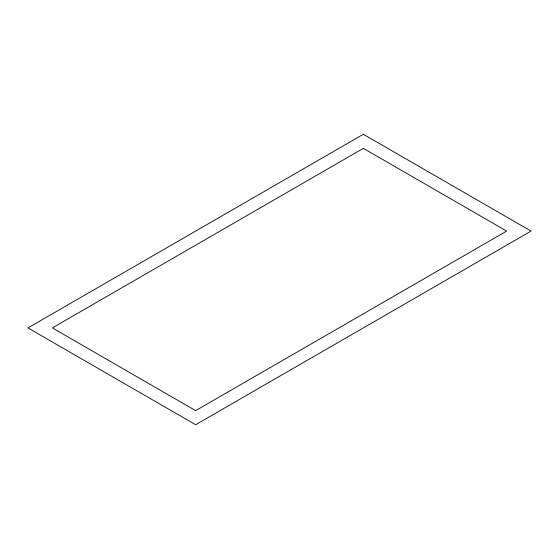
<?xml version="1.0" encoding="UTF-8"?>
<svg xmlns="http://www.w3.org/2000/svg" width="559" height="559" viewBox="0 0 559 559"><rect width="100%" height="100%" fill="white"/><g stroke="black" fill="none" stroke-linecap="round" stroke-linejoin="round"><path stroke-width="0.84" d="M363.35 134.272L27.95 327.909L195.65 424.728L531.05 231.091L363.35 134.272M363.35 148.359L52.35 327.909L195.65 410.641L506.65 231.091L363.35 148.359"/></g></svg>
